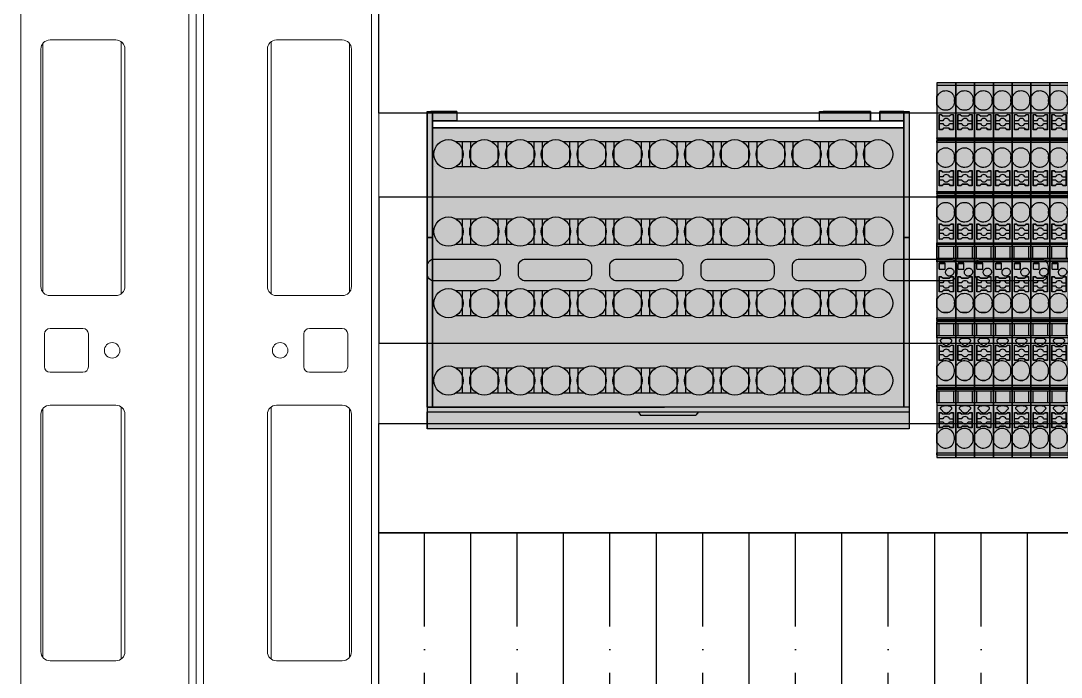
# Model space of a CAD drawing. Header units: millimetres. Extents: x -174 to 283928, y 1291 to 21053.
# Drawn here: x 10163.9 to 10448.7, y 20429.7 to 20609.4 of the extents above; entities that cross this region are included whole.
import ezdxf

# ---------------------------------------------------------------- set-up
doc = ezdxf.new("R2010")
doc.units = ezdxf.units.MM
doc.layers.add('THICK', color=7, linetype='Continuous')
doc.layers.add('Белый текст', color=7, linetype='Continuous', plot=False)
doc.layers.add('тонкая', color=7, linetype='Continuous', lineweight=25)

# ---------------------------------------------------------------- blocks, each defined once
blk = doc.blocks.new('*U203')
at = {"ltscale": 2}
blk.add_lwpolyline([(0, 20), (0, -20), (840, -20), (840, 20), (0, 20)], dxfattribs=at)
for points in [[(15.23, 3), (31.23, 3, -0.414214), (33.23, 1), (33.23, -1, -0.414214), (31.23, -3), (15.23, -3, -0.414214), (13.23, -1), (13.23, 1, -0.414214)], [(40.23, 3), (56.23, 3, -0.414214), (58.23, 1), (58.23, -1, -0.414214), (56.23, -3), (40.23, -3, -0.414214), (38.23, -1), (38.23, 1, -0.414214)], [(65.23, 3), (81.23, 3, -0.414214), (83.23, 1), (83.23, -1, -0.414214), (81.23, -3), (65.23, -3, -0.414214), (63.23, -1), (63.23, 1, -0.414214)], [(90.23, 3), (106.23, 3, -0.414214), (108.23, 1), (108.23, -1, -0.414214), (106.23, -3), (90.23, -3, -0.414214), (88.23, -1), (88.23, 1, -0.414214)], [(115.23, 3), (131.23, 3, -0.414214), (133.23, 1), (133.23, -1, -0.414214), (131.23, -3), (115.23, -3, -0.414214), (113.23, -1), (113.23, 1, -0.414214)], [(140.23, 3), (156.23, 3, -0.414214), (158.23, 1), (158.23, -1, -0.414214), (156.23, -3), (140.23, -3, -0.414214), (138.23, -1), (138.23, 1, -0.414214)], [(165.23, 3), (181.23, 3, -0.414214), (183.23, 1), (183.23, -1, -0.414214), (181.23, -3), (165.23, -3, -0.414214), (163.23, -1), (163.23, 1, -0.414214)]]:
    blk.add_lwpolyline(points, format="xyb", close=True, dxfattribs=at)
blk = doc.blocks.new('4х15')
at = {"layer": 'тонкая', "ltscale": 100, "true_color": 0xffffff}
h = blk.add_hatch(color=7, dxfattribs=at)
h.paths.add_polyline_path([(130.5, 43.46), (132, 43.46), (132, 8.9), (130.5, 8.9), (130.5, 38.91), (130.5, 40.89)])
h.paths.add_polyline_path([(0, 43.46), (1.5, 43.46), (1.5, 40.89), (1.5, 38.91), (1.5, 8.9), (0, 8.9)])
h.paths.add_polyline_path([(107.4, 43.46), (121.4, 43.46), (121.4, 40.89), (107.4, 40.89)])
h.paths.add_polyline_path([(123.9, 43.46), (130.5, 43.46), (130.5, 40.89), (123.9, 40.89)])
h.paths.add_polyline_path([(1.5, 43.46), (8.1, 43.46), (8.1, 40.89), (1.5, 40.89)])
at = {"layer": 'тонкая', "ltscale": 100}
h = blk.add_hatch(color=94, dxfattribs=at)
h.paths.add_polyline_path([(1.5, -37.55), (130.5, -37.55), (132, -37.55), (132, -38.82), (74.25, -38.82), (57.75, -38.82), (0, -38.82), (0, -37.55)])
h.paths.add_polyline_path([(1.5, 38.91), (130.5, 38.91), (130.5, -37.55), (1.5, -37.55)])
h.paths.add_polyline_path([(0, 8.9), (1.5, 8.9), (1.5, -37.55), (0, -37.55)])
h.paths.add_polyline_path([(130.5, 8.9), (132, 8.9), (132, -37.55), (130.5, -37.55)])
h.paths.add_polyline_path([(0, -38.82), (132, -38.82), (132, -43.46), (0, -43.46)])
for p, q in [((7.79, 35.24), (13.72, 35.24)), ((9.6, 35.24), (9.6, 28.24)), ((11.9, 35.24), (11.9, 28.24)), ((17.59, 35.24), (23.52, 35.24)), ((19.4, 35.24), (19.4, 28.24)), ((21.7, 35.24), (21.7, 28.24)), ((27.39, 35.24), (33.32, 35.24)), ((29.2, 35.24), (29.2, 28.24)), ((31.5, 35.24), (31.5, 28.24)), ((37.19, 35.24), (43.12, 35.24)), ((39, 35.24), (39, 28.24)), ((41.3, 35.24), (41.3, 28.24)), ((46.99, 35.24), (52.92, 35.24)), ((48.8, 35.24), (48.8, 28.24)), ((51.1, 35.24), (51.1, 28.24)), ((56.79, 35.24), (62.72, 35.24)), ((58.6, 35.24), (58.6, 28.24)), ((60.9, 35.24), (60.9, 28.24)), ((66.59, 35.24), (72.52, 35.24)), ((68.4, 35.24), (68.4, 28.24)), ((70.7, 35.24), (70.7, 28.24)), ((76.39, 35.24), (82.32, 35.24)), ((78.2, 35.24), (78.2, 28.24)), ((80.5, 35.24), (80.5, 28.24)), ((86.19, 35.24), (92.12, 35.24)), ((88, 35.24), (88, 28.24)), ((90.3, 35.24), (90.3, 28.24)), ((95.99, 35.24), (101.92, 35.24)), ((97.8, 35.24), (97.8, 28.24)), ((100.1, 35.24), (100.1, 28.24)), ((105.79, 35.24), (111.72, 35.24)), ((107.6, 35.24), (107.6, 28.24)), ((109.9, 35.24), (109.9, 28.24)), ((115.59, 35.24), (121.52, 35.24)), ((117.4, 35.24), (117.4, 28.24)), ((119.7, 35.24), (119.7, 28.24)), ((2.01, 28.24), (2.01, 28.24)), ((13.72, 28.24), (7.79, 28.24)), ((23.52, 28.24), (17.59, 28.24)), ((33.32, 28.24), (27.39, 28.24)), ((43.12, 28.24), (37.19, 28.24)), ((52.92, 28.24), (46.99, 28.24)), ((62.72, 28.24), (56.79, 28.24)), ((72.52, 28.24), (66.59, 28.24)), ((82.32, 28.24), (76.39, 28.24)), ((92.12, 28.24), (86.19, 28.24)), ((101.92, 28.24), (95.99, 28.24)), ((111.72, 28.24), (105.79, 28.24)), ((121.52, 28.24), (115.59, 28.24)), ((7.79, 14.04), (13.72, 14.04)), ((9.6, 14.04), (9.6, 7.04)), ((11.9, 14.04), (11.9, 7.04)), ((17.59, 14.04), (23.52, 14.04)), ((19.4, 14.04), (19.4, 7.04)), ((21.7, 14.04), (21.7, 7.04)), ((27.39, 14.04), (33.32, 14.04)), ((29.2, 14.04), (29.2, 7.04)), ((31.5, 14.04), (31.5, 7.04)), ((37.19, 14.04), (43.12, 14.04)), ((39, 14.04), (39, 7.04)), ((41.3, 14.04), (41.3, 7.04)), ((46.99, 14.04), (52.92, 14.04)), ((48.8, 14.04), (48.8, 7.04)), ((51.1, 14.04), (51.1, 7.04)), ((56.79, 14.04), (62.72, 14.04)), ((58.6, 14.04), (58.6, 7.04)), ((60.9, 14.04), (60.9, 7.04)), ((66.59, 14.04), (72.52, 14.04)), ((68.4, 14.04), (68.4, 7.04)), ((70.7, 14.04), (70.7, 7.04)), ((76.39, 14.04), (82.32, 14.04)), ((78.2, 14.04), (78.2, 7.04)), ((80.5, 14.04), (80.5, 7.04)), ((86.19, 14.04), (92.12, 14.04)), ((88, 14.04), (88, 7.04)), ((90.3, 14.04), (90.3, 7.04)), ((95.99, 14.04), (101.92, 14.04)), ((97.8, 14.04), (97.8, 7.04)), ((100.1, 14.04), (100.1, 7.04)), ((105.79, 14.04), (111.72, 14.04)), ((107.6, 14.04), (107.6, 7.04)), ((109.9, 14.04), (109.9, 7.04)), ((115.59, 14.04), (121.52, 14.04)), ((117.4, 14.04), (117.4, 7.04)), ((119.7, 14.04), (119.7, 7.04)), ((13.72, 7.04), (7.79, 7.04)), ((23.52, 7.04), (17.59, 7.04)), ((33.32, 7.04), (27.39, 7.04)), ((43.12, 7.04), (37.19, 7.04)), ((52.92, 7.04), (46.99, 7.04)), ((62.72, 7.04), (56.79, 7.04)), ((72.52, 7.04), (66.59, 7.04)), ((82.32, 7.04), (76.39, 7.04)), ((92.12, 7.04), (86.19, 7.04)), ((101.92, 7.04), (95.99, 7.04)), ((111.72, 7.04), (105.79, 7.04)), ((121.52, 7.04), (115.59, 7.04)), ((7.79, -5.57), (13.72, -5.57)), ((9.6, -5.57), (9.6, -12.57)), ((11.9, -5.57), (11.9, -12.57)), ((17.59, -5.57), (23.52, -5.57)), ((19.4, -5.57), (19.4, -12.57)), ((21.7, -5.57), (21.7, -12.57)), ((27.39, -5.57), (33.32, -5.57)), ((29.2, -5.57), (29.2, -12.57)), ((31.5, -5.57), (31.5, -12.57)), ((37.19, -5.57), (43.12, -5.57)), ((39, -5.57), (39, -12.57)), ((41.3, -5.57), (41.3, -12.57)), ((46.99, -5.57), (52.92, -5.57)), ((48.8, -5.57), (48.8, -12.57)), ((51.1, -5.57), (51.1, -12.57)), ((56.79, -5.57), (62.72, -5.57)), ((58.6, -5.57), (58.6, -12.57)), ((60.9, -5.57), (60.9, -12.57)), ((66.59, -5.57), (72.52, -5.57)), ((68.4, -5.57), (68.4, -12.57)), ((70.7, -5.57), (70.7, -12.57)), ((76.39, -5.57), (82.32, -5.57)), ((78.2, -5.57), (78.2, -12.57)), ((80.5, -5.57), (80.5, -12.57)), ((86.19, -5.57), (92.12, -5.57)), ((88, -5.57), (88, -12.57)), ((90.3, -5.57), (90.3, -12.57)), ((95.99, -5.57), (101.92, -5.57)), ((97.8, -5.57), (97.8, -12.57)), ((100.1, -5.57), (100.1, -12.57)), ((105.79, -5.57), (111.72, -5.57)), ((107.6, -5.57), (107.6, -12.57)), ((109.9, -5.57), (109.9, -12.57)), ((115.59, -5.57), (121.52, -5.57)), ((117.4, -5.57), (117.4, -12.57)), ((119.7, -5.57), (119.7, -12.57)), ((13.72, -12.57), (7.79, -12.57)), ((23.52, -12.57), (17.59, -12.57)), ((33.32, -12.57), (27.39, -12.57)), ((43.12, -12.57), (37.19, -12.57)), ((52.92, -12.57), (46.99, -12.57)), ((62.72, -12.57), (56.79, -12.57)), ((72.52, -12.57), (66.59, -12.57)), ((82.32, -12.57), (76.39, -12.57)), ((92.12, -12.57), (86.19, -12.57)), ((101.92, -12.57), (95.99, -12.57)), ((111.72, -12.57), (105.79, -12.57)), ((121.52, -12.57), (115.59, -12.57)), ((7.79, -26.76), (13.72, -26.76)), ((9.6, -26.76), (9.6, -33.76)), ((11.9, -26.76), (11.9, -33.76)), ((17.59, -26.76), (23.52, -26.76)), ((19.4, -26.76), (19.4, -33.76)), ((21.7, -26.76), (21.7, -33.76)), ((27.39, -26.76), (33.32, -26.76)), ((29.2, -26.76), (29.2, -33.76)), ((31.5, -26.76), (31.5, -33.76)), ((37.19, -26.76), (43.12, -26.76)), ((39, -26.76), (39, -33.76)), ((41.3, -26.76), (41.3, -33.76)), ((46.99, -26.76), (52.92, -26.76)), ((48.8, -26.76), (48.8, -33.76)), ((51.1, -26.76), (51.1, -33.76)), ((56.79, -26.76), (62.72, -26.76)), ((58.6, -26.76), (58.6, -33.76)), ((60.9, -26.76), (60.9, -33.76)), ((66.59, -26.76), (72.52, -26.76)), ((68.4, -26.76), (68.4, -33.76)), ((70.7, -26.76), (70.7, -33.76)), ((76.39, -26.76), (82.32, -26.76)), ((78.2, -26.76), (78.2, -33.76)), ((80.5, -26.76), (80.5, -33.76)), ((86.19, -26.76), (92.12, -26.76)), ((88, -26.76), (88, -33.76)), ((90.3, -26.76), (90.3, -33.76)), ((95.99, -26.76), (101.92, -26.76)), ((97.8, -26.76), (97.8, -33.76)), ((100.1, -26.76), (100.1, -33.76)), ((105.79, -26.76), (111.72, -26.76)), ((107.6, -26.76), (107.6, -33.76)), ((109.9, -26.76), (109.9, -33.76)), ((115.59, -26.76), (121.52, -26.76)), ((117.4, -26.76), (117.4, -33.76)), ((119.7, -26.76), (119.7, -33.76)), ((13.72, -33.76), (7.79, -33.76)), ((23.52, -33.76), (17.59, -33.76)), ((33.32, -33.76), (27.39, -33.76)), ((43.12, -33.76), (37.19, -33.76)), ((52.92, -33.76), (46.99, -33.76)), ((62.72, -33.76), (56.79, -33.76)), ((72.52, -33.76), (66.59, -33.76)), ((82.32, -33.76), (76.39, -33.76)), ((92.12, -33.76), (86.19, -33.76)), ((101.92, -33.76), (95.99, -33.76)), ((111.72, -33.76), (105.79, -33.76)), ((121.52, -33.76), (115.59, -33.76))]:
    blk.add_line(p, q)
at = {"ltscale": 100}
for centre in [(5.85, 31.74), (15.65, 31.74), (25.45, 31.74), (35.25, 31.74), (45.05, 31.74), (54.85, 31.74), (64.65, 31.74), (74.45, 31.74), (84.25, 31.74), (94.05, 31.74), (103.85, 31.74), (113.65, 31.74), (123.45, 31.74), (5.85, 10.54), (15.65, 10.54), (25.45, 10.54), (35.25, 10.54), (45.05, 10.54), (54.85, 10.54), (64.65, 10.54), (74.45, 10.54), (84.25, 10.54), (94.05, 10.54), (103.85, 10.54), (113.65, 10.54), (123.45, 10.54), (5.85, -9.07), (15.65, -9.07), (25.45, -9.07), (35.25, -9.07), (45.05, -9.07), (54.85, -9.07), (64.65, -9.07), (74.45, -9.07), (84.25, -9.07), (94.05, -9.07), (103.85, -9.07), (113.65, -9.07), (123.45, -9.07), (5.85, -30.26), (15.65, -30.26), (25.45, -30.26), (35.25, -30.26), (45.05, -30.26), (54.85, -30.26), (64.65, -30.26), (74.45, -30.26), (84.25, -30.26), (94.05, -30.26), (103.85, -30.26), (113.65, -30.26), (123.45, -30.26)]:
    blk.add_circle(centre, 4, dxfattribs=at)
at = {"layer": 'THICK'}
for p, q in [((0, 43.46), (0, 41.97)), ((0, 43.46), (1, 43.46)), ((8.1, 43.46), (1, 43.46)), ((8.1, 43.46), (8.1, 40.89)), ((120.4, 43.46), (108.4, 43.46)), ((121.4, 43.46), (120.4, 43.46)), ((121.4, 40.89), (121.4, 43.46)), ((123.9, 43.46), (123.9, 40.89)), ((130.5, 43.46), (123.9, 43.46)), ((1.5, 40.68), (1.5, 40.74)), ((1.5, 27.06), (1.5, 40.68)), ((63.5, 40.74), (63.5, 40.68)), ((0, 27.06), (0, 26.8)), ((0, -37.55), (65, -37.55)), ((0, -38.82), (24.15, -38.82)), ((40.65, -38.82), (65, -38.82)), ((58.43, -39.72), (73.57, -39.72))]:
    blk.add_line(p, q, dxfattribs=at)
at = {"layer": 'Белый текст', "ltscale": 100}
for p, q in [((0, 43.46), (0, -43.46)), ((132, 43.46), (132, -43.46)), ((0, -37.55), (0, -41.04))]:
    blk.add_line(p, q, dxfattribs=at)
blk.add_lwpolyline([(0, -38.82), (132, -38.82), (132, -43.46), (0, -43.46)], close=True, dxfattribs=at)
at = {"layer": 'тонкая', "ltscale": 100}
for p, q in [((57.75, -38.82), (58.43, -39.72)), ((74.25, -38.82), (73.57, -39.72))]:
    blk.add_line(p, q, dxfattribs=at)
for points in [[(1.5, 8.9), (0, 8.9), (0, 43.46), (1.5, 43.46)], [(1.5, 43.46), (8.1, 43.46), (8.1, 40.89), (1.5, 40.89)], [(107.4, 43.46), (121.4, 43.46), (121.4, 40.89), (107.4, 40.89)], [(123.9, 43.46), (130.5, 43.46), (130.5, 40.89), (123.9, 40.89)], [(132, 8.9), (130.5, 8.9), (130.5, 43.46), (132, 43.46)], [(1.5, 40.89), (130.5, 40.89), (130.5, 38.91), (1.5, 38.91)], [(1.5, 38.91), (130.5, 38.91), (130.5, -37.55), (1.5, -37.55)], [(0, 8.9), (1.5, 8.9), (1.5, -37.55), (0, -37.55)], [(130.5, 8.9), (132, 8.9), (132, -37.55), (130.5, -37.55)]]:
    blk.add_lwpolyline(points, close=True, dxfattribs=at)
blk = doc.blocks.new('*U198')
at = {"color": 0, "linetype": 'Continuous', "lineweight": 0}
for p, q in [((0, 2198.4), (0, 50)), ((1000, 1.6), (1000, 2198.4)), ((2, 2150), (2, 50)), ((48, 2150), (48, 50)), ((50, 2150), (50, 1.6)), ((952, 50), (952, 2150)), ((998, 50), (998, 2150)), ((20.5, 1834.5), (20.5, 1765.5)), ((40, 1835), (22, 1835)), ((978, 1835), (960, 1835)), ((979.5, 1765.5), (979.5, 1834.5)), ((19.5, 1832.5), (19.5, 1767.5)), ((42, 1834), (42, 1766)), ((42.5, 1767.5), (42.5, 1832.5)), ((957.5, 1832.5), (957.5, 1767.5)), ((958, 1766), (958, 1834)), ((980.5, 1767.5), (980.5, 1832.5)), ((22, 1765), (40, 1765)), ((960, 1765), (978, 1765)), ((29.5, 1754.5), (29.5, 1745.5)), ((40, 1756), (31, 1756)), ((41.5, 1745.5), (41.5, 1754.5)), ((958.5, 1754.5), (958.5, 1745.5)), ((969, 1756), (960, 1756)), ((970.5, 1745.5), (970.5, 1754.5)), ((31, 1744), (40, 1744)), ((960, 1744), (969, 1744)), ((40, 1735), (22, 1735)), ((978, 1735), (960, 1735)), ((19.5, 1732.5), (19.5, 1667.5)), ((20.5, 1734.5), (20.5, 1665.5)), ((42, 1734), (42, 1666)), ((42.5, 1667.5), (42.5, 1732.5)), ((957.5, 1732.5), (957.5, 1667.5)), ((958, 1666), (958, 1734)), ((979.5, 1665.5), (979.5, 1734.5)), ((980.5, 1667.5), (980.5, 1732.5)), ((22, 1665), (40, 1665)), ((960, 1665), (978, 1665))]:
    blk.add_line(p, q, dxfattribs=at)
for centre in [(23, 1750), (977, 1750)]:
    blk.add_circle(centre, 2.13, dxfattribs=at)
for centre, radius, start, end in [((22, 1832.5), 2.5, 90, 180), ((40, 1832.5), 2.5, 0, 90), ((960, 1832.5), 2.5, 90, 180), ((978, 1832.5), 2.5, 0, 90), ((22, 1767.5), 2.5, 180, 270), ((40, 1767.5), 2.5, 270, 0), ((960, 1767.5), 2.5, 180, 270), ((978, 1767.5), 2.5, 270, 0), ((31, 1754.5), 1.5, 90, 180), ((40, 1754.5), 1.5, 0, 90), ((960, 1754.5), 1.5, 90, 180), ((969, 1754.5), 1.5, 0, 90), ((31, 1745.5), 1.5, 180, 270), ((40, 1745.5), 1.5, 270, 0), ((960, 1745.5), 1.5, 180, 270), ((969, 1745.5), 1.5, 270, 0), ((22, 1732.5), 2.5, 90, 180), ((40, 1732.5), 2.5, 0, 90), ((960, 1732.5), 2.5, 90, 180), ((978, 1732.5), 2.5, 0, 90), ((22, 1667.5), 2.5, 180, 270), ((40, 1667.5), 2.5, 270, 0), ((960, 1667.5), 2.5, 180, 270), ((978, 1667.5), 2.5, 270, 0)]:
    blk.add_arc(centre, radius, start, end, dxfattribs=at)
blk = doc.blocks.new('*U197')
blk.add_wipeout([(0, 30), (840, 30), (840, -30), (0, -30)])
at = {"true_color": 0x2776bb}
h = blk.add_hatch(dxfattribs=at)
h.set_pattern_fill('ANSI35', color=152, scale=4, angle=45)
h.set_pattern_definition([(90, (-6146.77, 1406.27), (-25.4, 0), []), (90, (-6134.07, 1418.97), (-25.4, 0), [31.75, -6.35, 0, -6.35])])
h.paths.add_polyline_path([(840, -30), (840, 30), (0, 30), (0, -30)])
blk.add_lwpolyline([(0, 30), (840, 30), (840, -30), (0, -30), (0, 30)])
blk = doc.blocks.new('VPR-2.5-3L-GY')
at = {"true_color": 0xc7c8ca}
h = blk.add_hatch(color=9, dxfattribs=at)
h.dxf.hatch_style = 1
h.paths.add_polyline_path([(5.15, 51.29), (0, 51.29), (0, -51.29), (5.15, -51.29)])
at = {"true_color": 0xcd6928}
h = blk.add_hatch(color=32, dxfattribs=at)
h.dxf.hatch_style = 1
h.paths.add_polyline_path([(4.5, 42.63), (3.88, 42.63), (3.4, 42.23), (1.7, 42.23), (1.21, 42.63), (0.6, 42.63), (0.6, 38.43), (1.44, 38.43), (1.84, 38.83), (3.26, 38.83), (3.66, 38.43), (4.5, 38.43)])
h = blk.add_hatch(color=32, dxfattribs=at)
h.dxf.hatch_style = 1
h.paths.add_polyline_path([(4.5, 27.26), (3.88, 27.26), (3.4, 26.86), (1.7, 26.86), (1.21, 27.26), (0.6, 27.26), (0.6, 23.06), (1.44, 23.06), (1.84, 23.46), (3.26, 23.46), (3.66, 23.06), (4.5, 23.06)])
h = blk.add_hatch(color=32, dxfattribs=at)
h.dxf.hatch_style = 1
h.paths.add_polyline_path([(4.5, 12.61), (3.88, 12.61), (3.4, 12.21), (1.7, 12.21), (1.21, 12.61), (0.6, 12.61), (0.6, 8.41), (1.44, 8.41), (1.84, 8.81), (3.26, 8.81), (3.66, 8.41), (4.5, 8.41)])
h = blk.add_hatch(color=32, dxfattribs=at)
h.dxf.hatch_style = 1
h.paths.add_polyline_path([(4.5, -1.78), (3.88, -1.78), (3.4, -2.18), (1.7, -2.18), (1.21, -1.78), (0.6, -1.78), (0.6, -5.98), (1.44, -5.98), (1.84, -5.58), (3.26, -5.58), (3.66, -5.98), (4.5, -5.98)])
h = blk.add_hatch(color=32, dxfattribs=at)
h.dxf.hatch_style = 1
h.paths.add_polyline_path([(4.5, -20.56), (3.88, -20.56), (3.4, -20.96), (1.7, -20.96), (1.21, -20.56), (0.6, -20.56), (0.6, -24.76), (1.44, -24.76), (1.84, -24.36), (3.26, -24.36), (3.66, -24.76), (4.5, -24.76)])
h = blk.add_hatch(color=32, dxfattribs=at)
h.dxf.hatch_style = 1
h.paths.add_polyline_path([(4.5, -39.01), (3.88, -39.01), (3.4, -39.41), (1.7, -39.41), (1.21, -39.01), (0.6, -39.01), (0.6, -43.21), (1.44, -43.21), (1.84, -42.81), (3.26, -42.81), (3.66, -43.21), (4.5, -43.21)])
at = {"color": 7, "linetype": 'Continuous', "lineweight": 25}
for p, q in [((5.15, 50.53), (0, 50.53)), ((0, 50.53), (0, 47.73)), ((5.15, 50.53), (5.15, 36.18)), ((0.22, 47.73), (0, 47.73)), ((0, 45.13), (0, 47.73)), ((4.8, 46.13), (4.8, 46.73)), ((0, 45.13), (0.22, 45.13)), ((0, 45.13), (0, 36.18)), ((0.68, 40.9), (0.68, 42.58)), ((0.68, 42.58), (1.18, 42.58)), ((1.64, 40.9), (0.68, 40.9)), ((0.68, 40.1), (0.68, 40.9)), ((0.68, 38.58), (0.68, 40.1)), ((0.68, 40.1), (1.64, 40.1)), ((1.18, 42.58), (1.68, 42.18)), ((3.43, 42.18), (1.68, 42.18)), ((3.93, 42.58), (3.43, 42.18)), ((3.47, 40.9), (4.43, 40.9)), ((3.47, 40.1), (4.43, 40.1)), ((3.93, 42.58), (4.43, 42.58)), ((4.43, 42.58), (4.43, 40.9)), ((4.43, 40.9), (4.43, 40.1)), ((4.43, 40.1), (4.43, 38.48)), ((1.36, 38.48), (0.78, 38.48)), ((1.8, 38.88), (1.43, 38.51)), ((3.3, 38.88), (1.8, 38.88)), ((3.7, 38.48), (3.3, 38.88)), ((4.43, 38.48), (3.7, 38.48)), ((0, 36.18), (5.15, 36.18)), ((0, 36.06), (5.15, 36.06)), ((0, 36.06), (0, 35.8)), ((0, 35.8), (4.95, 35.79)), ((0, 35.66), (4.95, 35.66)), ((0, 35.66), (0, 35.65)), ((0, 35.65), (4.95, 35.65)), ((4.95, 35.56), (0, 35.56)), ((5.15, 35.46), (0, 35.46)), ((5.15, 35.42), (0, 35.42)), ((5.15, 34.92), (0, 34.92)), ((0, 34.92), (0, 32.08)), ((5.15, 35.79), (4.95, 35.79)), ((5.15, 35.69), (4.95, 35.69)), ((4.95, 35.69), (4.95, 35.46)), ((5.15, 35.86), (5.15, 36.06)), ((5.15, 35.86), (5.15, 35.79)), ((5.15, 35.79), (5.15, 35.69)), ((5.15, 35.69), (5.15, 35.52)), ((5.15, 34.92), (5.15, 21.48)), ((0.22, 32.08), (0, 32.08)), ((0, 29.48), (0, 32.08)), ((0, 29.48), (0.22, 29.48)), ((0, 29.48), (0, 21.48)), ((4.8, 30.48), (4.8, 31.08)), ((0.68, 25.53), (0.68, 27.21)), ((0.68, 27.21), (1.18, 27.21)), ((1.18, 27.21), (1.68, 26.81)), ((3.43, 26.81), (1.68, 26.81)), ((3.93, 27.21), (3.43, 26.81)), ((3.93, 27.21), (4.43, 27.21)), ((4.43, 27.21), (4.43, 25.53)), ((1.64, 25.53), (0.68, 25.53)), ((0.68, 24.73), (0.68, 25.53)), ((0.68, 23.21), (0.68, 24.73)), ((0.68, 24.73), (1.64, 24.73)), ((1.36, 23.11), (0.78, 23.11)), ((1.8, 23.51), (1.43, 23.14)), ((3.3, 23.51), (1.8, 23.51)), ((3.7, 23.11), (3.3, 23.51)), ((3.47, 25.53), (4.43, 25.53)), ((3.47, 24.73), (4.43, 24.73)), ((4.43, 23.11), (3.7, 23.11)), ((4.43, 25.53), (4.43, 24.73)), ((4.43, 24.73), (4.43, 23.11)), ((0, 21.48), (5.15, 21.48)), ((0, 21.35), (5.15, 21.35)), ((0, 21.35), (0, 21.07)), ((0, 21.07), (4.95, 21.06)), ((0, 20.93), (4.95, 20.93)), ((0, 20.93), (4.95, 20.93)), ((0, 20.93), (0, 20.93)), ((4.95, 20.85), (0, 20.85)), ((0, 20.85), (0, 20.42)), ((5.15, 20.3), (0, 20.3)), ((5.15, 20.3), (0, 20.3)), ((5.15, 20.26), (0, 20.26)), ((5.15, 21.06), (4.95, 21.06)), ((5.15, 20.96), (4.95, 20.96)), ((4.95, 20.96), (4.95, 20.3)), ((5.15, 21.13), (5.15, 21.35)), ((5.15, 21.13), (5.15, 21.06)), ((5.15, 20.96), (5.15, 20.36)), ((5.15, 19.77), (0, 19.77)), ((0, 19.77), (0, 17.13)), ((0.22, 17.13), (0, 17.13)), ((0, 14.53), (0, 17.13)), ((5.15, 19.77), (5.15, 7.48)), ((0, 14.53), (0, 7.48)), ((0, 14.53), (0.22, 14.53)), ((4.8, 15.53), (4.8, 16.13)), ((0.68, 10.88), (0.68, 12.56)), ((0.68, 12.56), (1.18, 12.56)), ((1.18, 12.56), (1.68, 12.16)), ((3.43, 12.16), (1.68, 12.16)), ((3.93, 12.56), (3.43, 12.16)), ((3.93, 12.56), (4.43, 12.56)), ((4.43, 12.56), (4.43, 10.88)), ((1.64, 10.88), (0.68, 10.88)), ((0.68, 10.08), (0.68, 10.88)), ((0.68, 8.56), (0.68, 10.08)), ((0.68, 10.08), (1.64, 10.08)), ((1.8, 8.86), (1.43, 8.49)), ((3.3, 8.86), (1.8, 8.86)), ((3.7, 8.46), (3.3, 8.86)), ((3.47, 10.88), (4.43, 10.88)), ((3.47, 10.08), (4.43, 10.08)), ((4.43, 10.88), (4.43, 10.08)), ((4.43, 10.08), (4.43, 8.46)), ((0, 7.48), (5.15, 7.48)), ((5.15, 7.02), (0, 7.02)), ((0, 6.48), (0, 7.02)), ((5.15, 6.48), (0, 6.48)), ((0, 3.28), (0, 6.48)), ((0.55, 3.28), (0.55, 6.48)), ((1.36, 8.46), (0.78, 8.46)), ((4.43, 8.46), (3.7, 8.46)), ((4.5, 6.48), (4.5, 3.28)), ((5.15, 6.48), (5.15, 7.02)), ((5.15, 6.48), (5.15, 3.28)), ((0, 3.28), (5.15, 3.28)), ((0, 2.69), (0, 3.28)), ((5.15, 2.69), (5.15, 3.28)), ((5.15, 2.69), (0, 2.69)), ((5.15, 2.23), (0, 2.23)), ((0, 2.23), (0, -7.77)), ((2.25, 1.84), (0.65, 1.84)), ((0.65, 0.23), (0.65, 1.84)), ((0.67, 1.81), (0.65, 1.84)), ((0.65, 0.23), (0.67, 0.26)), ((0.65, 0.23), (2.25, 0.23)), ((0.67, 1.81), (2.23, 1.81)), ((0.67, 0.26), (0.67, 1.81)), ((0.67, 0.26), (2.23, 0.26)), ((2.23, 1.81), (2.25, 1.84)), ((2.23, 0.26), (2.23, 1.81)), ((2.25, 0.23), (2.23, 0.26)), ((2.25, 0.23), (2.25, 1.84)), ((3.08, 0.39), (2.9, 0.29)), ((5.15, 2.23), (5.15, -13.07)), ((0.68, -3.51), (0.68, -1.83)), ((0.68, -1.83), (1.18, -1.83)), ((1.18, -1.83), (1.68, -2.23)), ((3.43, -2.23), (1.68, -2.23)), ((3.93, -1.83), (3.43, -2.23)), ((3.93, -1.83), (4.43, -1.83)), ((3.95, -1.53), (4.13, -1.43)), ((4.43, -1.83), (4.43, -3.51)), ((1.64, -3.51), (0.68, -3.51)), ((0.68, -4.31), (0.68, -3.51)), ((0.68, -5.83), (0.68, -4.31)), ((0.68, -4.31), (1.64, -4.31)), ((1.8, -5.53), (1.43, -5.9)), ((3.3, -5.53), (1.8, -5.53)), ((3.7, -5.93), (3.3, -5.53)), ((3.47, -3.51), (4.43, -3.51)), ((3.47, -4.31), (4.43, -4.31)), ((4.43, -3.51), (4.43, -4.31)), ((4.43, -4.31), (4.43, -5.93)), ((0.22, -7.77), (0, -7.77)), ((0, -10.37), (0, -7.77)), ((1.36, -5.93), (0.78, -5.93)), ((4.43, -5.93), (3.7, -5.93)), ((0, -10.37), (0.22, -10.37)), ((0, -10.37), (0, -13.07)), ((4.8, -9.37), (4.8, -8.77)), ((0, -13.07), (5.15, -13.07)), ((0, -13.56), (5.15, -13.56)), ((0, -13.59), (5.15, -13.59)), ((0, -13.61), (5.15, -13.61)), ((0, -13.71), (4.95, -13.71)), ((4.95, -13.8), (0, -13.8)), ((4.95, -13.8), (0, -13.8)), ((0, -13.8), (0, -13.8)), ((4.95, -13.94), (0, -13.94)), ((0, -13.94), (0, -14.05)), ((5.15, -14.05), (0, -14.05)), ((5.15, -14.17), (0, -14.17)), ((0, -14.72), (0, -14.17)), ((1.32, -11.51), (3.41, -11.51)), ((4.95, -13.61), (4.95, -13.84)), ((5.15, -13.84), (4.95, -13.84)), ((5.15, -13.94), (4.95, -13.94)), ((5.15, -13.67), (5.15, -13.84)), ((5.15, -13.94), (5.15, -14)), ((5.15, -14.05), (5.15, -14)), ((5.15, -14.72), (5.15, -14.17)), ((5.15, -14.72), (0, -14.72)), ((0, -17.92), (0, -14.72)), ((0.55, -14.72), (0.55, -17.92)), ((4.5, -14.72), (4.5, -17.92)), ((5.15, -14.72), (5.15, -17.92)), ((0, -17.92), (5.15, -17.92)), ((0, -18.59), (0, -17.92)), ((5.15, -18.59), (0, -18.59)), ((0, -18.59), (0, -26.27)), ((1.18, -19.73), (1.92, -20.47)), ((3.13, -20.47), (3.87, -19.73)), ((5.15, -18.59), (5.15, -17.92)), ((5.15, -18.59), (5.15, -31.57)), ((0.68, -22.29), (0.68, -20.61)), ((0.68, -20.61), (1.18, -20.61)), ((1.64, -22.29), (0.68, -22.29)), ((0.68, -23.09), (0.68, -22.29)), ((1.18, -20.61), (1.68, -21.01)), ((3.43, -21.01), (1.68, -21.01)), ((2.27, -20.62), (2.78, -20.62)), ((3.93, -20.61), (3.43, -21.01)), ((3.47, -22.29), (4.43, -22.29)), ((3.93, -20.61), (4.43, -20.61)), ((4.43, -20.61), (4.43, -22.29)), ((4.43, -22.29), (4.43, -23.09)), ((0.68, -24.61), (0.68, -23.09)), ((0.68, -23.09), (1.64, -23.09)), ((1.36, -24.71), (0.78, -24.71)), ((1.8, -24.31), (1.43, -24.68)), ((3.3, -24.31), (1.8, -24.31)), ((3.7, -24.71), (3.3, -24.31)), ((3.47, -23.09), (4.43, -23.09)), ((4.43, -24.71), (3.7, -24.71)), ((4.43, -23.09), (4.43, -24.71)), ((0.22, -26.27), (0, -26.27)), ((0, -28.87), (0, -26.27)), ((4.8, -27.87), (4.8, -27.27)), ((0, -28.87), (0.22, -28.87)), ((0, -28.87), (0, -31.57)), ((1.79, -30.19), (3.01, -30.19)), ((0, -31.57), (5.15, -31.57)), ((0, -32.06), (5.15, -32.06)), ((0, -32.11), (5.15, -32.11)), ((0, -32.21), (4.95, -32.21)), ((4.95, -32.3), (0, -32.3)), ((4.95, -32.3), (0, -32.3)), ((0, -32.3), (0, -32.3)), ((4.95, -32.44), (0, -32.44)), ((0, -32.44), (0, -32.55)), ((5.15, -32.55), (0, -32.55)), ((5.15, -32.67), (0, -32.67)), ((0, -33.19), (0, -32.67)), ((5.15, -33.19), (0, -33.19)), ((0, -36.39), (0, -33.19)), ((0.55, -33.19), (0.55, -36.39)), ((4.5, -33.19), (4.5, -36.39)), ((4.95, -32.11), (4.95, -32.34)), ((5.15, -32.34), (4.95, -32.34)), ((4.95, -32.34), (4.95, -32.44)), ((5.15, -32.44), (4.95, -32.44)), ((5.15, -32.17), (5.15, -32.34)), ((5.15, -32.34), (5.15, -32.44)), ((5.15, -32.44), (5.15, -32.5)), ((5.15, -32.55), (5.15, -32.5)), ((5.15, -33.19), (5.15, -32.67)), ((5.15, -33.19), (5.15, -36.39)), ((5.15, -36.39), (0, -36.39)), ((0, -36.39), (0, -37.09)), ((5.15, -36.39), (5.15, -37.09)), ((5.15, -37.09), (0, -37.09)), ((0, -37.09), (0, -44.77)), ((0.68, -40.74), (0.68, -39.06)), ((0.68, -39.06), (1.18, -39.06)), ((1.18, -38.23), (1.92, -38.97)), ((1.18, -39.06), (1.68, -39.46)), ((3.43, -39.46), (1.68, -39.46)), ((2.27, -39.12), (2.78, -39.12)), ((3.13, -38.97), (3.87, -38.23)), ((3.93, -39.06), (3.43, -39.46)), ((3.93, -39.06), (4.43, -39.06)), ((4.43, -39.06), (4.43, -40.74)), ((5.15, -37.09), (5.15, -50.07)), ((1.64, -40.74), (0.68, -40.74)), ((0.68, -41.54), (0.68, -40.74)), ((0.68, -43.06), (0.68, -41.54)), ((0.68, -41.54), (1.64, -41.54)), ((3.47, -40.74), (4.43, -40.74)), ((3.47, -41.54), (4.43, -41.54)), ((4.43, -40.74), (4.43, -41.54)), ((4.43, -41.54), (4.43, -43.16)), ((0.22, -44.77), (0, -44.77)), ((0, -47.37), (0, -44.77)), ((1.36, -43.16), (0.78, -43.16)), ((1.8, -42.76), (1.43, -43.13)), ((3.3, -42.76), (1.8, -42.76)), ((3.7, -43.16), (3.3, -42.76)), ((4.43, -43.16), (3.7, -43.16)), ((0, -47.37), (0.22, -47.37)), ((0, -47.37), (0, -50.07)), ((4.8, -46.37), (4.8, -45.77)), ((0, -50.07), (5.15, -50.07)), ((0, -50.56), (5.15, -50.56))]:
    blk.add_line(p, q, dxfattribs=at)
blk.add_lwpolyline([(5.15, -51.29), (5.15, 51.29), (0, 51.29), (0, -51.29), (5.15, -51.29)])
for points in [[(0.6, 38.43), (0.6, 42.63), (1.21, 42.63), (1.7, 42.23), (3.4, 42.23), (3.88, 42.63), (4.5, 42.63), (4.5, 38.43), (3.66, 38.43), (3.26, 38.83), (1.84, 38.83), (1.44, 38.43)], [(0.6, 23.06), (0.6, 27.26), (1.21, 27.26), (1.7, 26.86), (3.4, 26.86), (3.88, 27.26), (4.5, 27.26), (4.5, 23.06), (3.66, 23.06), (3.26, 23.46), (1.84, 23.46), (1.44, 23.06)], [(0.6, 8.41), (0.6, 12.61), (1.21, 12.61), (1.7, 12.21), (3.4, 12.21), (3.88, 12.61), (4.5, 12.61), (4.5, 8.41), (3.66, 8.41), (3.26, 8.81), (1.84, 8.81), (1.44, 8.41)], [(0.6, -5.98), (0.6, -1.78), (1.21, -1.78), (1.7, -2.18), (3.4, -2.18), (3.88, -1.78), (4.5, -1.78), (4.5, -5.98), (3.66, -5.98), (3.26, -5.58), (1.84, -5.58), (1.44, -5.98)], [(0.6, -24.76), (0.6, -20.56), (1.21, -20.56), (1.7, -20.96), (3.4, -20.96), (3.88, -20.56), (4.5, -20.56), (4.5, -24.76), (3.66, -24.76), (3.26, -24.36), (1.84, -24.36), (1.44, -24.76)], [(0.6, -43.21), (0.6, -39.01), (1.21, -39.01), (1.7, -39.41), (3.4, -39.41), (3.88, -39.01), (4.5, -39.01), (4.5, -43.21), (3.66, -43.21), (3.26, -42.81), (1.84, -42.81), (1.44, -43.21)]]:
    blk.add_lwpolyline(points, close=True, dxfattribs=at)
for centre, radius, start, end in [((2.55, 40.5), 1, 23.5782, 156.4218), ((2.55, 40.5), 1, 203.5782, 336.4218), ((0.78, 38.58), 0.1, 180, 270), ((1.36, 38.58), 0.1, 270, 315), ((2.55, 25.13), 1, 23.5782, 156.4218), ((0.78, 23.21), 0.1, 180, 270), ((1.36, 23.21), 0.1, 270, 315), ((2.55, 25.13), 1, 203.5782, 336.4218), ((2.55, 10.48), 1, 23.5782, 156.4218), ((0.78, 8.56), 0.1, 180, 270), ((2.55, 10.48), 1, 203.5782, 336.4218), ((1.36, 8.56), 0.1, 270, 315), ((2.55, -3.91), 1, 23.5782, 156.4218), ((2.55, -3.91), 1, 203.5782, 336.4218), ((0.78, -5.83), 0.1, 180, 270), ((1.36, -5.83), 0.1, 270, 315), ((2.53, -25.84), 7.11, 81.5242, 98.4758), ((2.55, -22.69), 1, 23.5782, 156.4218), ((2.4, -27.27), 2.4, 0, 155.3757), ((0.78, -24.61), 0.1, 180, 270), ((1.36, -24.61), 0.1, 270, 315), ((2.55, -22.69), 1, 203.5782, 336.4218), ((2.4, -27.87), 2.4, 204.6243, 0), ((2.53, -44.34), 7.11, 81.5242, 98.4758), ((2.55, -41.14), 1, 23.5782, 156.4218), ((2.55, -41.14), 1, 203.5782, 336.4218), ((2.4, -45.77), 2.4, 0, 155.3757), ((0.78, -43.06), 0.1, 180, 270), ((1.36, -43.06), 0.1, 270, 315), ((2.4, -46.37), 2.4, 204.6243, 0)]:
    blk.add_arc(centre, radius, start, end, dxfattribs=at)
for points, knots in [([(0.22, 47.73), (0.24, 47.78), (0.29, 47.88), (0.37, 48.01), (0.45, 48.14), (0.55, 48.27), (0.71, 48.45), (0.96, 48.67), (1.32, 48.89), (1.71, 49.05), (2.25, 49.15), (2.92, 49.12), (3.55, 48.87), (3.99, 48.55), (4.28, 48.25), (4.51, 47.9), (4.66, 47.56), (4.75, 47.26), (4.79, 47), (4.8, 46.82), (4.8, 46.73)], [0, 0, 0, 0, 0.024394, 0.048636, 0.072831, 0.097085, 0.121504, 0.185849, 0.250275, 0.31462, 0.379045, 0.500019, 0.620993, 0.685337, 0.749763, 0.814108, 0.878533, 0.919087, 0.959411, 1, 1, 1, 1]), ([(4.8, 46.13), (4.8, 46.08), (4.8, 45.98), (4.78, 45.82), (4.76, 45.66), (4.72, 45.51), (4.65, 45.27), (4.51, 44.97), (4.28, 44.62), (3.99, 44.32), (3.55, 44), (2.92, 43.75), (2.25, 43.71), (1.71, 43.82), (1.32, 43.98), (0.96, 44.19), (0.69, 44.44), (0.48, 44.68), (0.34, 44.9), (0.26, 45.05), (0.22, 45.13)], [0, 0, 0, 0, 0.024394, 0.048636, 0.072831, 0.097085, 0.121504, 0.185849, 0.250275, 0.31462, 0.379045, 0.500019, 0.620993, 0.685337, 0.749763, 0.814108, 0.878533, 0.919087, 0.959411, 1, 1, 1, 1]), ([(0, 36.06), (0, 36.08), (0, 36.1), (0, 36.13), (0, 36.16), (0, 36.18), (0, 36.18), (0, 36.18)], [0, 0, 0, 0, 0.1671802, 0.3318902, 0.5004135, 0.7494531, 1, 1, 1, 1]), ([(0, 35.8), (0, 35.77), (0, 35.73), (0, 35.68), (0, 35.66), (0, 35.66)], [0, 0, 0, 0, 0.5, 0.5, 1, 1, 1, 1]), ([(0, 35.62), (0, 35.63), (0, 35.64), (0, 35.65), (0, 35.65)], [0, 0, 0, 0, 0.497129, 1, 1, 1, 1]), ([(0, 34.92), (0, 34.94), (0, 34.98), (0, 35.03), (0, 35.1), (0, 35.18), (0, 35.25), (0, 35.32), (0, 35.37), (0, 35.4), (0, 35.41), (0, 35.42)], [0, 0, 0, 0, 0.0800126, 0.1601253, 0.2414441, 0.3692652, 0.5000614, 0.6278835, 0.7586808, 0.8786191, 1, 1, 1, 1]), ([(5.15, 34.92), (5.15, 35.04), (5.15, 35.16), (5.15, 35.34), (5.15, 35.4), (5.15, 35.42)], [0, 0, 0, 0, 0.5, 0.5, 1, 1, 1, 1]), ([(0.22, 32.08), (0.24, 32.13), (0.29, 32.23), (0.37, 32.36), (0.45, 32.49), (0.55, 32.62), (0.71, 32.8), (0.96, 33.02), (1.32, 33.24), (1.71, 33.4), (2.25, 33.5), (2.92, 33.47), (3.55, 33.22), (3.99, 32.9), (4.28, 32.6), (4.51, 32.25), (4.66, 31.91), (4.75, 31.61), (4.79, 31.35), (4.8, 31.17), (4.8, 31.08)], [0, 0, 0, 0, 0.024394, 0.048636, 0.072831, 0.097085, 0.121504, 0.185849, 0.250275, 0.31462, 0.379045, 0.500019, 0.620993, 0.685337, 0.749763, 0.814108, 0.878533, 0.919087, 0.959411, 1, 1, 1, 1]), ([(4.8, 30.48), (4.8, 30.43), (4.8, 30.33), (4.78, 30.17), (4.76, 30.01), (4.72, 29.86), (4.65, 29.62), (4.51, 29.32), (4.28, 28.97), (3.99, 28.67), (3.55, 28.35), (2.92, 28.1), (2.25, 28.06), (1.71, 28.17), (1.32, 28.33), (0.96, 28.54), (0.69, 28.79), (0.48, 29.03), (0.34, 29.25), (0.26, 29.4), (0.22, 29.48)], [0, 0, 0, 0, 0.0243942, 0.0486358, 0.0728305, 0.0970848, 0.1215043, 0.1858492, 0.2502747, 0.3146196, 0.3790451, 0.5000188, 0.6209926, 0.6853375, 0.749763, 0.8141079, 0.8785334, 0.9190869, 0.9594114, 1, 1, 1, 1]), ([(0, 21.35), (0, 21.36), (0, 21.39), (0, 21.42), (0, 21.45), (0, 21.48), (0, 21.48), (0, 21.48)], [0, 0, 0, 0, 0.167329, 0.331784, 0.500465, 0.749473, 1, 1, 1, 1]), ([(0, 21.07), (0, 21.04), (0, 21), (0, 20.95), (0, 20.94), (0, 20.93)], [0, 0, 0, 0, 0.5, 0.5, 1, 1, 1, 1]), ([(0, 20.9), (0, 20.91), (0, 20.92), (0, 20.93), (0, 20.93)], [0, 0, 0, 0, 0.497129, 1, 1, 1, 1]), ([(0, 19.77), (0, 19.79), (0, 19.84), (0, 19.91), (0, 19.97), (0, 20.03), (0, 20.1), (0, 20.15), (0, 20.2), (0, 20.24), (0, 20.25), (0, 20.26)], [0, 0, 0, 0, 0.101572, 0.200381, 0.298422, 0.397735, 0.500284, 0.627642, 0.757961, 0.878261, 1, 1, 1, 1]), ([(5.15, 21.35), (5.15, 21.39), (5.15, 21.42), (5.15, 21.47), (5.15, 21.48), (5.15, 21.48)], [0, 0, 0, 0, 0.5, 0.5, 1, 1, 1, 1]), ([(5.15, 21.06), (5.15, 21.05), (5.15, 21.04), (5.15, 21.04), (5.15, 21.03), (5.15, 21.02), (5.15, 21.01), (5.15, 20.99), (5.15, 20.98), (5.15, 20.96)], [0, 0, 0, 0, 0.0000268555, 0.0000268555, 0.0000268555, 0.000053711, 0.000053711, 0.000053711, 0.0001048413, 0.0001048413, 0.0001048413, 0.0001048413]), ([(5.15, 19.77), (5.15, 19.88), (5.15, 20), (5.15, 20.18), (5.15, 20.24), (5.15, 20.26)], [0, 0, 0, 0, 0.5, 0.5, 1, 1, 1, 1]), ([(0.22, 17.13), (0.24, 17.18), (0.29, 17.28), (0.37, 17.41), (0.45, 17.54), (0.55, 17.67), (0.71, 17.85), (0.96, 18.07), (1.32, 18.29), (1.71, 18.45), (2.25, 18.55), (2.92, 18.52), (3.55, 18.27), (3.99, 17.95), (4.28, 17.65), (4.51, 17.3), (4.66, 16.96), (4.75, 16.66), (4.79, 16.4), (4.8, 16.22), (4.8, 16.13)], [0, 0, 0, 0, 0.024394, 0.048636, 0.072831, 0.097085, 0.121504, 0.185849, 0.250275, 0.31462, 0.379045, 0.500019, 0.620993, 0.685337, 0.749763, 0.814108, 0.878533, 0.919087, 0.959411, 1, 1, 1, 1]), ([(4.8, 15.53), (4.8, 15.48), (4.8, 15.38), (4.78, 15.22), (4.76, 15.06), (4.72, 14.91), (4.65, 14.67), (4.51, 14.37), (4.28, 14.02), (3.99, 13.72), (3.55, 13.4), (2.92, 13.15), (2.25, 13.11), (1.71, 13.22), (1.32, 13.38), (0.96, 13.59), (0.69, 13.84), (0.48, 14.08), (0.34, 14.3), (0.26, 14.45), (0.22, 14.53)], [0, 0, 0, 0, 0.0243942, 0.0486358, 0.0728305, 0.0970848, 0.1215043, 0.1858492, 0.2502747, 0.3146196, 0.3790451, 0.5000188, 0.6209926, 0.6853375, 0.749763, 0.8141079, 0.8785334, 0.9190869, 0.9594114, 1, 1, 1, 1]), ([(0, 7.02), (0, 7.03), (0, 7.05), (0, 7.1), (0, 7.15), (0, 7.23), (0, 7.34), (0, 7.44), (0, 7.48)], [0, 0, 0, 0, 0.1259506, 0.2495429, 0.37352, 0.5005997, 0.7495449, 1, 1, 1, 1]), ([(5.15, 7.02), (5.15, 7.06), (5.15, 7.13), (5.15, 7.29), (5.15, 7.39), (5.15, 7.48)], [0, 0, 0, 0, 0.5, 0.5, 1, 1, 1, 1]), ([(0, 2.23), (0, 2.26), (0, 2.31), (0, 2.38), (0, 2.45), (0, 2.53), (0, 2.63), (0, 2.67), (0, 2.69)], [0, 0, 0, 0, 0.125951, 0.249543, 0.37352, 0.5006, 0.749545, 1, 1, 1, 1]), ([(3.95, -1.53), (3.92, -1.54), (3.86, -1.57), (3.77, -1.61), (3.68, -1.64), (3.54, -1.66), (3.37, -1.67), (3.15, -1.64), (2.95, -1.56), (2.72, -1.41), (2.5, -1.15), (2.38, -0.83), (2.37, -0.56), (2.41, -0.34), (2.48, -0.14), (2.6, 0.03), (2.74, 0.18), (2.85, 0.26), (2.9, 0.29)], [0, 0, 0, 0, 0.030168, 0.060086, 0.090023, 0.12025, 0.185229, 0.25037, 0.315349, 0.38049, 0.500065, 0.619641, 0.684619, 0.749761, 0.814739, 0.87988, 0.9399, 1, 1, 1, 1]), ([(3.08, 0.39), (3.1, 0.41), (3.16, 0.44), (3.25, 0.48), (3.35, 0.5), (3.48, 0.53), (3.66, 0.54), (3.87, 0.5), (4.08, 0.43), (4.31, 0.28), (4.53, 0.02), (4.64, -0.3), (4.66, -0.58), (4.62, -0.79), (4.55, -0.99), (4.43, -1.17), (4.29, -1.32), (4.18, -1.39), (4.13, -1.43)], [0, 0, 0, 0, 0.030168, 0.060086, 0.090023, 0.12025, 0.185229, 0.25037, 0.315349, 0.38049, 0.500065, 0.619641, 0.684619, 0.749761, 0.814739, 0.87988, 0.9399, 1, 1, 1, 1]), ([(5.15, 2.23), (5.15, 2.33), (5.15, 2.43), (5.15, 2.59), (5.15, 2.66), (5.15, 2.69)], [0, 0, 0, 0, 0.5, 0.5, 1, 1, 1, 1]), ([(0.22, -7.77), (0.24, -7.72), (0.29, -7.62), (0.37, -7.49), (0.45, -7.36), (0.55, -7.23), (0.71, -7.05), (0.96, -6.83), (1.32, -6.61), (1.71, -6.45), (2.25, -6.35), (2.92, -6.38), (3.55, -6.63), (3.99, -6.95), (4.28, -7.25), (4.51, -7.6), (4.66, -7.94), (4.75, -8.24), (4.79, -8.5), (4.8, -8.68), (4.8, -8.77)], [0, 0, 0, 0, 0.024394, 0.048636, 0.072831, 0.097085, 0.121504, 0.185849, 0.250275, 0.31462, 0.379045, 0.500019, 0.620993, 0.685337, 0.749763, 0.814108, 0.878533, 0.919087, 0.959411, 1, 1, 1, 1]), ([(4.8, -9.37), (4.8, -9.42), (4.8, -9.52), (4.78, -9.68), (4.76, -9.84), (4.72, -9.99), (4.65, -10.23), (4.51, -10.53), (4.28, -10.88), (3.99, -11.18), (3.55, -11.5), (2.92, -11.75), (2.25, -11.79), (1.71, -11.68), (1.32, -11.52), (0.96, -11.31), (0.69, -11.06), (0.48, -10.82), (0.34, -10.6), (0.26, -10.45), (0.22, -10.37)], [0, 0, 0, 0, 0.024394, 0.048636, 0.072831, 0.097085, 0.121504, 0.185849, 0.250275, 0.31462, 0.379045, 0.500019, 0.620993, 0.685337, 0.749763, 0.814108, 0.878533, 0.919087, 0.959411, 1, 1, 1, 1]), ([(0, -13.56), (0, -13.56), (0, -13.55), (0, -13.54), (0, -13.51), (0, -13.47), (0, -13.4), (0, -13.33), (0, -13.24), (0, -13.15), (0, -13.1), (0, -13.07)], [0, 0, 0, 0, 0.080013, 0.160125, 0.241444, 0.369265, 0.500061, 0.627884, 0.758681, 0.878619, 1, 1, 1, 1]), ([(0, -13.8), (0, -13.8), (0, -13.79), (0, -13.78), (0, -13.77)], [0, 0, 0, 0, 0.497071, 1, 1, 1, 1]), ([(0, -13.8), (0, -13.81), (0, -13.83), (0, -13.88), (0, -13.92), (0, -13.94)], [0, 0, 0, 0, 0.5, 0.5, 1, 1, 1, 1]), ([(5.15, -13.56), (5.15, -13.55), (5.15, -13.49), (5.15, -13.31), (5.15, -13.19), (5.15, -13.07)], [0, 0, 0, 0, 0.5, 0.5, 1, 1, 1, 1]), ([(1.18, -19.73), (1.16, -19.71), (1.12, -19.67), (1.08, -19.61), (1.05, -19.54), (1.02, -19.45), (1.01, -19.32), (1.04, -19.17), (1.1, -19.04), (1.21, -18.93), (1.33, -18.84), (1.43, -18.82), (1.48, -18.81)], [0, 0, 0, 0, 0.063139, 0.125111, 0.187139, 0.250441, 0.375146, 0.500291, 0.624996, 0.750141, 0.874961, 1, 1, 1, 1]), ([(3.57, -18.81), (3.6, -18.82), (3.65, -18.82), (3.72, -18.85), (3.78, -18.89), (3.86, -18.95), (3.95, -19.04), (4.01, -19.17), (4.04, -19.32), (4.02, -19.47), (3.97, -19.61), (3.91, -19.69), (3.87, -19.73)], [0, 0, 0, 0, 0.063139, 0.125111, 0.187139, 0.250441, 0.375146, 0.500291, 0.624996, 0.750141, 0.874961, 1, 1, 1, 1]), ([(2.27, -20.62), (2.25, -20.62), (2.21, -20.61), (2.14, -20.6), (2.07, -20.58), (1.99, -20.54), (1.94, -20.49), (1.92, -20.47)], [0, 0, 0, 0, 0.166556, 0.332331, 0.500193, 0.749367, 1, 1, 1, 1]), ([(3.13, -20.47), (3.11, -20.48), (3.08, -20.51), (3.03, -20.55), (2.96, -20.58), (2.87, -20.61), (2.81, -20.61), (2.78, -20.62)], [0, 0, 0, 0, 0.166556, 0.332331, 0.500193, 0.749367, 1, 1, 1, 1]), ([(0, -32.06), (0, -32.06), (0, -32.05), (0, -32.04), (0, -32.01), (0, -31.97), (0, -31.9), (0, -31.83), (0, -31.74), (0, -31.65), (0, -31.6), (0, -31.57)], [0, 0, 0, 0, 0.080013, 0.160125, 0.241444, 0.369265, 0.500061, 0.627884, 0.758681, 0.878619, 1, 1, 1, 1]), ([(0, -32.3), (0, -32.3), (0, -32.29), (0, -32.28), (0, -32.27)], [0, 0, 0, 0, 0.497071, 1, 1, 1, 1]), ([(0, -32.3), (0, -32.31), (0, -32.33), (0, -32.38), (0, -32.42), (0, -32.44)], [0, 0, 0, 0, 0.5, 0.5, 1, 1, 1, 1]), ([(0, -32.67), (0, -32.67), (0, -32.66), (0, -32.65), (0, -32.63), (0, -32.6), (0, -32.56), (0, -32.55)], [0, 0, 0, 0, 0.16718, 0.33189, 0.500413, 0.749453, 1, 1, 1, 1]), ([(5.15, -32.06), (5.15, -32.05), (5.15, -31.99), (5.15, -31.81), (5.15, -31.69), (5.15, -31.57)], [0, 0, 0, 0, 0.5, 0.5, 1, 1, 1, 1]), ([(1.18, -38.23), (1.16, -38.21), (1.12, -38.17), (1.08, -38.11), (1.05, -38.04), (1.02, -37.95), (1.01, -37.82), (1.04, -37.67), (1.1, -37.54), (1.21, -37.43), (1.33, -37.34), (1.43, -37.32), (1.48, -37.31)], [0, 0, 0, 0, 0.063139, 0.125111, 0.187139, 0.250441, 0.375146, 0.500291, 0.624996, 0.750141, 0.874961, 1, 1, 1, 1]), ([(2.27, -39.12), (2.25, -39.12), (2.21, -39.11), (2.14, -39.1), (2.07, -39.08), (1.99, -39.04), (1.94, -38.99), (1.92, -38.97)], [0, 0, 0, 0, 0.1665561, 0.332331, 0.5001928, 0.7493673, 1, 1, 1, 1]), ([(3.13, -38.97), (3.11, -38.98), (3.08, -39.01), (3.03, -39.05), (2.96, -39.08), (2.87, -39.11), (2.81, -39.11), (2.78, -39.12)], [0, 0, 0, 0, 0.166556, 0.332331, 0.500193, 0.749367, 1, 1, 1, 1]), ([(3.57, -37.31), (3.6, -37.32), (3.65, -37.32), (3.72, -37.35), (3.78, -37.39), (3.86, -37.45), (3.95, -37.54), (4.01, -37.67), (4.04, -37.82), (4.02, -37.97), (3.97, -38.11), (3.91, -38.19), (3.87, -38.23)], [0, 0, 0, 0, 0.0631394, 0.1251115, 0.1871388, 0.2504407, 0.3751456, 0.5002908, 0.6249958, 0.750141, 0.8749612, 1, 1, 1, 1]), ([(0, -50.56), (0, -50.56), (0, -50.55), (0, -50.54), (0, -50.51), (0, -50.47), (0, -50.4), (0, -50.33), (0, -50.24), (0, -50.15), (0, -50.1), (0, -50.07)], [0, 0, 0, 0, 0.080013, 0.160125, 0.241444, 0.369265, 0.500061, 0.627884, 0.758681, 0.878619, 1, 1, 1, 1]), ([(5.15, -50.56), (5.15, -50.55), (5.15, -50.49), (5.15, -50.31), (5.15, -50.19), (5.15, -50.07)], [0, 0, 0, 0, 0.5, 0.5, 1, 1, 1, 1])]:
    blk.add_open_spline(points, degree=3, knots=knots, dxfattribs=at)
for points in [[(4.95, 35.79), (4.95, 35.76), (4.95, 35.72), (4.95, 35.69)], [(5.15, 36.06), (5.15, 36.13), (5.15, 36.18), (5.15, 36.18)], [(4.95, 21.06), (4.95, 21.03), (4.95, 20.99), (4.95, 20.96)], [(0, -14.05), (0, -14.12), (0, -14.17), (0, -14.17)], [(4.95, -13.84), (4.95, -13.87), (4.95, -13.91), (4.95, -13.94)], [(5.15, -13.84), (5.15, -13.87), (5.15, -13.91), (5.15, -13.94)], [(5.15, -14.17), (5.15, -14.17), (5.15, -14.12), (5.15, -14.05)], [(5.15, -32.67), (5.15, -32.67), (5.15, -32.62), (5.15, -32.55)]]:
    blk.add_open_spline(points, degree=3, dxfattribs=at)

msp = doc.modelspace()

# ---------------------------------------------------------------- linework, layer by layer
at = {"layer": 'Defpoints', "color": 6}
for points in [[(11101.853, 20584.172), (10261.853, 20584.172), (10261.853, 20614.172), (11101.853, 20614.172)], [(11101.853, 20469.172), (10261.826, 20469.172), (10261.826, 20499.172), (11101.853, 20499.172)]]:
    msp.add_lwpolyline(points, close=True, dxfattribs=at)

# ---------------------------------------------------------------- block references
for name, p in [('*U198', (9211.853, 18769.172)), ('*U198', (10211.853, 18769.172)), ('VPR-2.5-3L-GY', (10414.646, 20541.172)), ('VPR-2.5-3L-GY', (10419.796, 20541.172)), ('VPR-2.5-3L-GY', (10424.946, 20541.172)), ('VPR-2.5-3L-GY', (10430.096, 20541.172)), ('VPR-2.5-3L-GY', (10435.246, 20541.172)), ('VPR-2.5-3L-GY', (10440.396, 20541.172)), ('VPR-2.5-3L-GY', (10445.546, 20541.172)), ('4х15', (10275.087, 20541.172))]:
    msp.add_blockref(name, p)
at = {"color": 1}
msp.add_blockref('*U203', (10261.853, 20541.172), dxfattribs=at)

# ---------------------------------------------------------------- next in the draw order: block references
msp.add_blockref('*U197', (10261.853, 20439.172))

doc.saveas('drawing.dxf')
